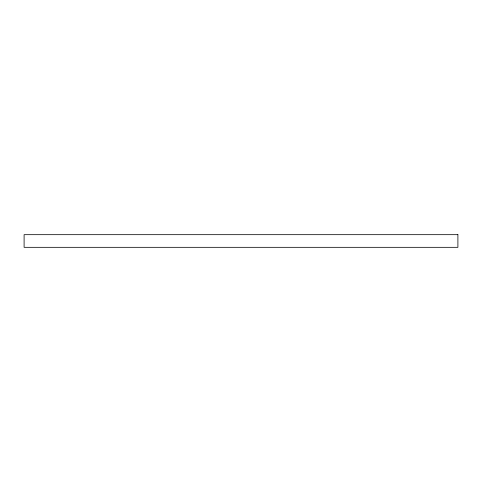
<?xml version="1.0" encoding="UTF-8"?>
<svg xmlns="http://www.w3.org/2000/svg" width="482" height="482" viewBox="0 0 482 482"><rect width="100%" height="100%" fill="white"/><g stroke="black" fill="none" stroke-linecap="round" stroke-linejoin="round"><path stroke-width="0.72" d="M457.9 234.674L24.1 234.674L24.1 247.326L457.9 247.326L457.9 234.674"/></g></svg>
